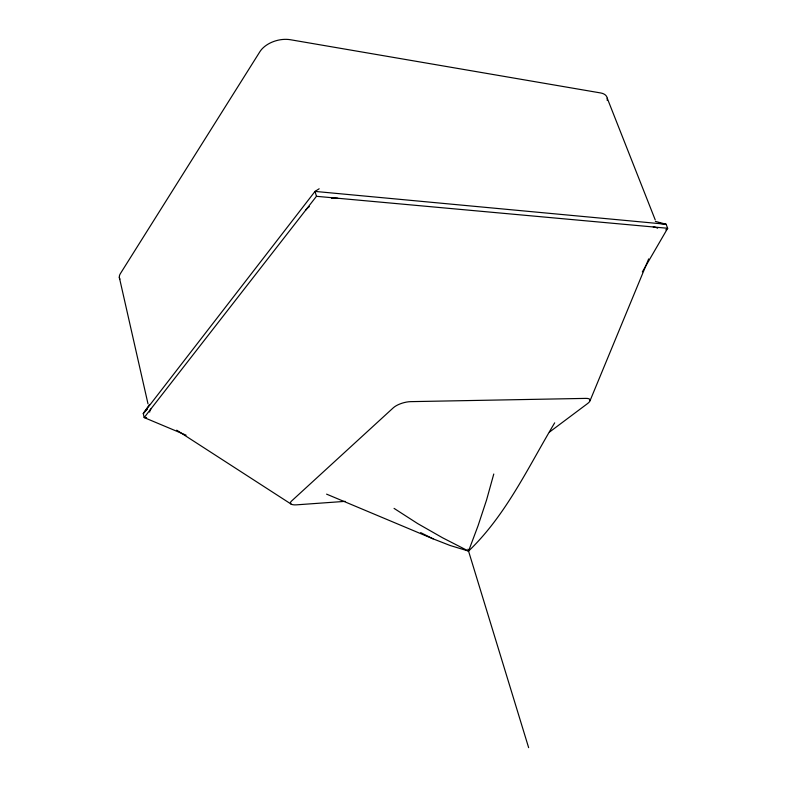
<?xml version="1.0" encoding="UTF-8"?>
<svg xmlns="http://www.w3.org/2000/svg" width="787" height="787" viewBox="0 0 787 787"><rect width="100%" height="100%" fill="white"/><g stroke="black" fill="none" stroke-linecap="round" stroke-linejoin="round"><path stroke-width="1.18" d="M493.774 474.02L486.563 499.981L478.063 525.736L468.55 551.097L450.085 545.48L433.076 538.839L326.585 494.138M590.083 400.622L648.675 258.913M554.678 422.845C528.264 466.986 506.248 514.993 468.55 551.097L442.609 537.806L417.661 523.581L394.061 508.382M642.359 271.869L667.681 228.279L666.077 224.246L655.394 221.403M149.53 404.508L143.264 413.509L144.178 417.572L186.096 435.172M319.168 188.782L315.016 191.408L316.453 196.307L144.178 417.572L146.618 417.513M147.444 409.043L143.264 413.509L315.016 191.408L666.077 224.246L658.788 223.213M665.822 229.863L667.681 228.279L316.453 196.307M549.415 432.132L587.732 403.446A11.835 3.827 -19.3 0 0 585.971 398.389L410.666 401.645A13.025 4.722 -16.7 0 0 393.323 407.784L291.564 501.024A11.53 3.63 -14.8 0 0 296.64 504.831L345.188 501.358M420.671 532.612L433.076 538.839M176.711 430.174L291.013 504.024M607.23 98.188L655.217 219.868M467.96 549.169L528.638 747.65M119.319 277.349L147.986 403.81M119.87 279.178A18.977 9.385 -10.4 0 1 120.352 273.669L259.877 51.726A23.128 14.766 -15.4 0 1 290.442 39.734L600.609 92.945A19.852 10.192 -24.3 0 1 607.2 100.411M149.707 412.093A19.734 7.84 -12.1 0 1 150.927 408.906M305.494 210.375A24.299 12.572 -15.9 0 1 309.311 206.617M331.524 198.265A24.299 12.572 -15.9 0 1 337.78 198.245M653.249 226.961A20.669 8.549 -22.4 0 1 657.637 228.22"/></g></svg>
